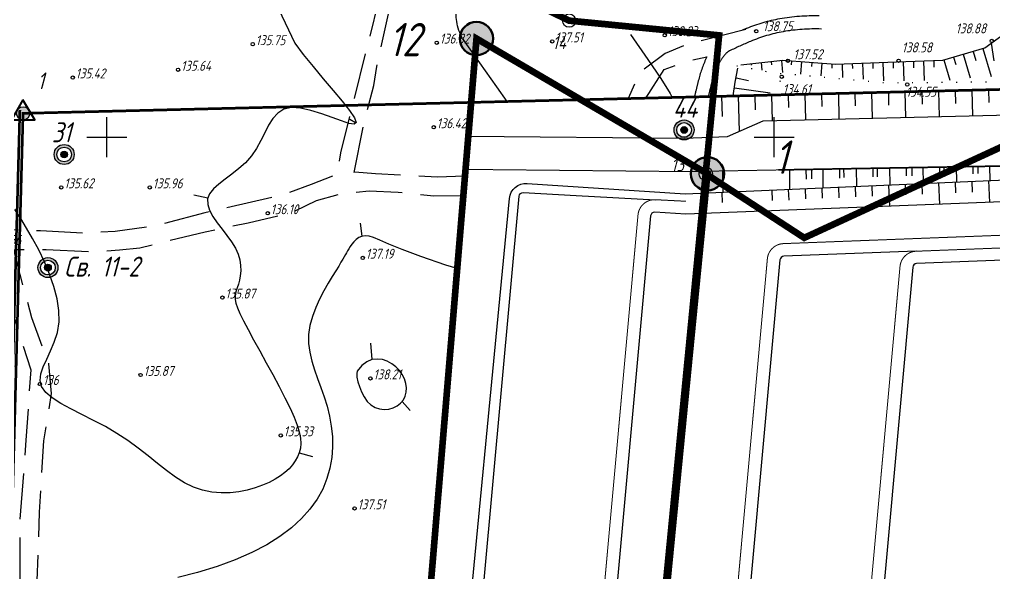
# Model space of a CAD drawing. Header units: millimetres. Extents: x 0 to 841, y 0 to 594.
# Drawn here: x 123.3 to 229.3, y 359.8 to 420.1 of the extents above; entities that cross this region are included whole.
import ezdxf
from ezdxf.lldxf.tags import DXFTag

# ---------------------------------------------------------------- set-up
doc = ezdxf.new("R2010")
doc.units = ezdxf.units.MM
for name, pattern in [('ADOT1', [1.6, 0.1, -1.5]), ('AHIDDEN4', [7, 5, -2]), ('AHIDDEN5', [9, 8, -1])]:
    doc.linetypes.add(name, pattern=pattern)
for name, color, linetype in [('01_Відвал_62.5', 7, 'Continuous'), ('01_Земельний_відвід', 7, 'Continuous'), ('01_Земельний_відвід_існуючий', 7, 'Continuous'), ('01_укоси', 7, 'Continuous'), ('02_Горизонт_128', 7, 'Continuous'), ('0_Лицензия', 6, 'Continuous'), ('0_Проектний_карьер', 7, 'Continuous'), ('CONT-MNR', 7, 'Continuous'), ('авт_дор', 7, 'Continuous'), ('Карьер', 7, 'Continuous'), ('кресты', 7, 'Continuous'), ('ПИКЕТЫ', 7, 'Continuous'), ('Скважины', 7, 'Continuous'), ('Скважины_2011', 7, 'Continuous'), ('СІТУАЦІЯ', 7, 'Continuous')]:
    doc.layers.add(name, color=color, linetype=linetype)
doc.styles.add('Такие дела', font='GOST_A.TTF', dxfattribs={"oblique": 15})
tags = doc.linetypes.add('New Line1', pattern=[1.5, 1, -0.5]).pattern_tags.tags
tags[6:7] = [DXFTag(74, 4), DXFTag(75, 0), DXFTag(340, '0'), DXFTag(46, 1.0), DXFTag(50, 0.0), DXFTag(44, 0.0), DXFTag(45, 0.0)]
tags[4:5] = [DXFTag(74, 4), DXFTag(75, 0), DXFTag(340, '0'), DXFTag(46, 1.0), DXFTag(50, 0.0), DXFTag(44, 0.0), DXFTag(45, 0.0)]

# ---------------------------------------------------------------- blocks, each defined once
blk = doc.blocks.new('Свкажины')
at = {"layer": 'Скважины', "linetype": 'Continuous'}
h = blk.add_hatch(color=7, dxfattribs=at)
h.paths.add_polyline_path([(-3, 0, 1), (3, 0, 1)])
h.paths.add_polyline_path([(2.2, 0, -1), (-2.2, 0, -1)], flags=16)
at = {"layer": 'Скважины', "linetype": 'Continuous', "lineweight": 50}
h = blk.add_hatch(color=7, dxfattribs=at)
edge = h.paths.add_edge_path()
edge.add_arc((0, 0), 1, 0, 360)
at = {"layer": 'Скважины', "color": 0, "linetype": 'Continuous'}
blk.add_circle((0, 0), 3, dxfattribs=at)
at = {"layer": 'Скважины', "color": 7, "linetype": 'Continuous'}
for radius in [2.2, 1]:
    blk.add_circle((0, 0), radius, dxfattribs=at)
blk = doc.blocks.new('Licenzia')
at = {"linetype": 'New Line1', "lineweight": 25}
h = blk.add_hatch(color=6, dxfattribs=at)
h.dxf.hatch_style = 1
h.set_gradient(color1=(255, 0, 255), color2=(255, 0, 255), centered=1, tint=1, name='INVCYLINDER')
edge = h.paths.add_edge_path()
edge.add_arc((0, 0), 2, 0, 360)
at = {"color": 6, "linetype": 'Continuous', "lineweight": 40, "flags": 128}
blk.add_lwpolyline([(-0.08, 4.01), (-3.48, -1.99), (3.45, -1.99)], close=True, dxfattribs=at)
at = {"color": 10, "linetype": 'Continuous', "lineweight": 25}
blk.add_circle((0, 0), 2, dxfattribs=at)
blk = doc.blocks.new('01_Земельний')
at = {"layer": '01_Земельний_відвід', "linetype": 'Continuous', "lineweight": 50}
h = blk.add_hatch(color=2, dxfattribs=at)
h.dxf.hatch_style = 1
edge = h.paths.add_edge_path()
edge.add_arc((0, 0), 5, 0, 360)
at = {"layer": '01_Земельний_відвід', "color": 7, "linetype": 'Continuous', "lineweight": 50}
blk.add_circle((0, 0), 5, dxfattribs=at)

msp = doc.modelspace()

# ---------------------------------------------------------------- hatches: boundary and pattern name
at = {"layer": 'Скважины', "linetype": 'Continuous'}
h = msp.add_hatch(color=7, dxfattribs=at)
h.paths.add_polyline_path([(196.66, 408.12, 1), (194.48, 408.12, 1)])
h.paths.add_polyline_path([(196.37, 408.12, 1), (194.77, 408.12, 1)], flags=16)
for points in [[(195.93, 408.12, 1), (195.21, 408.12, 1)], [(128.51, 405.45, 1), (127.78, 405.45, 1)]]:
    msp.add_hatch(color=7, dxfattribs=at).paths.add_polyline_path(points)
h = msp.add_hatch(color=7, dxfattribs=at)
h.paths.add_polyline_path([(129.23, 405.45, 1), (127.05, 405.45, 1)])
h.paths.add_polyline_path([(128.94, 405.45, 1), (127.35, 405.45, 1)], flags=16)

# ---------------------------------------------------------------- linework, layer by layer
at = {"color": 6, "linetype": 'Continuous', "lineweight": 60, "flags": 128}
msp.add_lwpolyline([(645.87, 345.86, 0.29, 0.29, 0), (510.84, 265.14, 0.29, 0.29, 0), (493.97, 226.42, 0.29, 0.29, 0), (455.79, 175.4, 0.29, 0.29, 0), (461.04, 59.05, 0.29, 0.29, 0), (282.33, 115.04, 0.29, 0.29, 0), (102.4, 133.6, 0.29, 0.29, 0), (121.77, 353.6, 0.29, 0.29, 0), (123.32, 410.28, 0, 0, 0), (236.52, 413.05, 0.29, 0.29, 0), (361.92, 455.1, 0.29, 0.29, 0), (432.04, 462.93, 0.29, 0.29, 0), (574.55, 459.99, 0.29, 0.29, 0), (617.74, 481.75, 0.29, 0.29, 0), (645.88, 481.61, 0.29, 0.29, 0)], format="xyseb", dxfattribs=at)
at = {"color": 1, "linetype": 'Continuous', "lineweight": 211, "const_width": 0.29, "flags": 128}
msp.add_lwpolyline([(123.67, 409.93), (236.58, 412.69), (361.99, 454.74), (432.05, 462.57), (573.75, 459.65), (632.5, 337.89), (510.56, 265.4), (493.65, 226.61), (455.42, 175.51), (460.66, 59.55), (282.4, 115.39), (102.79, 133.93), (122.13, 353.58)], close=True, dxfattribs=at)
at = {"color": 7, "linetype": 'Continuous', "lineweight": -3, "const_width": 0.181, "flags": 128}
msp.add_lwpolyline([(347.52, 153.38), (287.28, 117.3, -0.161989), (280.09, 115.71), (148.82, 129.25), (161.86, 285.05), (172.41, 411.12)], format="xyb", dxfattribs=at)
at = {"layer": '01_Відвал_62.5', "color": 7, "linetype": 'Continuous', "lineweight": -3, "flags": 128}
for points in [[(317.45, 413.28), (290.6, 405.63), (279.16, 402.97), (255.17, 395.9), (239.75, 394.31), (220.86, 393.58, 0.376985), (220.44, 393.18), (199.45, 161.58, 0.421449), (199.85, 161.11), (262.38, 156.99, 0.191778), (263.66, 157.41), (278.25, 169.5), (331.42, 204.26)], [(251.97, 405.34), (238.55, 400.62), (195.76, 398.97), (192.39, 399.16, 0.403513), (191.93, 398.76), (168.91, 144.81, 0.401552), (169.29, 144.34), (190.23, 141.52), (278.66, 135.69, 0.162628), (279.77, 135.98), (351.43, 182.84)], [(220.8, 394.92), (206.42, 394.37, 0.376985), (206, 393.98), (184.16, 152.94, 0.401552), (184.53, 152.47), (191.23, 151.56), (265.64, 146.66, 0.186944), (266.89, 147.06), (287.45, 163.46), (339.87, 199.37)]]:
    msp.add_lwpolyline(points, format="xyb", dxfattribs=at)
at = {"layer": '01_Земельний_відвід', "color": 2, "linetype": 'Continuous', "lineweight": 50, "const_width": 0.726, "flags": 128}
msp.add_lwpolyline([(198.11, 403.35), (174.86, 165.75), (213.22, 160.81), (219.6, 157.19), (291.2, 152.05), (337.75, 146.47), (339.85, 141.8), (342.09, 142.79), (348.44, 142.32), (283.26, 115.15), (148.79, 128.82), (172.99, 418.07)], close=True, dxfattribs=at)
at = {"layer": '01_Земельний_відвід_існуючий', "color": 2, "linetype": 'Continuous', "lineweight": 50, "const_width": 0.726}
for points in [[(500.93, 470.68), (391.26, 474.09), (271.26, 425.27), (208.64, 396.38), (197.92, 403.36), (199.38, 418.42), (183.07, 420.02), (167.68, 427.55), (147.54, 438.02), (138.59, 442.85), (128.46, 447.91), (122.61, 451.28), (124.14, 481.06), (143.65, 498.28), (167.44, 502.89), (182.51, 504.95), (210.67, 507.07), (220.41, 500.65), (311.6, 500.06), (333.91, 497.04), (368.92, 505.38), (400.35, 521.5), (424.37, 522.95), (452.72, 505.27)], [(500.93, 470.68), (528.01, 466.55), (542.57, 170.38), (533.61, 170.16), (508.97, 174.8), (479.46, 175.86), (446.23, 182.98), (434.79, 183.73), (339.85, 141.8), (337.75, 146.47), (291.2, 152.05), (219.6, 157.19), (213.22, 160.81), (174.86, 165.75), (197.92, 403.36), (208.64, 396.38), (271.26, 425.27), (391.26, 474.09)]]:
    msp.add_lwpolyline(points, close=True, dxfattribs=at)
at = {"layer": '01_Земельний_відвід_існуючий', "color": 7, "linetype": 'Continuous', "lineweight": -3}
for centre in [(183.07, 420.02), (197.92, 403.36)]:
    msp.add_circle(centre, 0.726, dxfattribs=at)
at = {"layer": '01_укоси', "color": 7, "linetype": 'Continuous'}
for p, q in [((199.64, 411.79), (199.7, 409.58)), ((203.27, 411.87), (203.31, 410.31)), ((206.9, 411.96), (206.94, 410.57)), ((210.53, 412.05), (210.57, 410.66)), ((214.16, 412.14), (214.19, 410.74)), ((217.79, 412.23), (217.82, 410.83)), ((221.42, 412.32), (221.45, 410.92)), ((225.05, 412.41), (225.08, 411.01)), ((228.68, 412.5), (228.71, 411.1)), ((223.35, 404.08), (223.36, 403.23)), ((223.84, 404.07), (223.86, 403.22)), ((226.98, 404.14), (226.99, 403.34)), ((227.53, 404.17), (227.54, 403.37)), ((197.94, 403.63), (197.96, 402.45)), ((208.83, 403.82), (208.85, 402.78)), ((209.42, 403.89), (209.44, 402.8)), ((212.46, 403.89), (212.48, 402.89)), ((212.92, 403.95), (212.94, 402.96)), ((216.09, 403.95), (216.11, 403.01)), ((216.56, 403.96), (216.58, 403.01)), ((219.72, 404.01), (219.74, 403.12)), ((220.34, 404.02), (220.35, 403.12)), ((214.17, 401.97), (214.22, 400.83)), ((215.98, 402.05), (216.03, 400.9)), ((219.61, 402.21), (219.66, 401.05)), ((221.42, 402.3), (221.47, 401.13)), ((225.05, 402.46), (225.1, 401.28)), ((226.86, 402.54), (226.91, 401.35)), ((197.85, 401.25), (197.9, 400.16)), ((199.66, 401.33), (199.71, 400.23)), ((205.1, 401.57), (205.15, 400.46)), ((208.73, 401.73), (208.78, 400.61)), ((210.54, 401.81), (210.59, 400.68))]:
    msp.add_line(p, q, dxfattribs=at)
at = {"layer": '01_укоси', "color": 7, "linetype": 'Continuous', "lineweight": 25}
for p, q in [((201.46, 411.83), (201.55, 407.95)), ((205.09, 411.92), (205.16, 409.13)), ((208.72, 412.01), (208.79, 409.21)), ((212.35, 412.1), (212.41, 409.3)), ((215.97, 412.19), (216.04, 409.39)), ((219.6, 412.27), (219.67, 409.48)), ((223.23, 412.36), (223.3, 409.57)), ((226.86, 412.45), (226.93, 409.66)), ((225.16, 404.11), (225.19, 402.46)), ((228.79, 404.17), (228.82, 402.62)), ((199.76, 403.66), (199.8, 401.34)), ((207.02, 403.79), (207.05, 401.66)), ((210.65, 403.85), (210.68, 401.82)), ((214.28, 403.92), (214.31, 401.98)), ((217.91, 403.98), (217.94, 402.14)), ((221.53, 404.05), (221.57, 402.3)), ((217.79, 402.13), (217.9, 399.82)), ((223.23, 402.38), (223.34, 400.03)), ((228.67, 402.62), (228.78, 400.24)), ((206.91, 401.65), (206.97, 400.49)), ((212.35, 401.89), (212.41, 400.73))]:
    msp.add_line(p, q, dxfattribs=at)
at = {"layer": '02_Горизонт_128', "color": 7, "linetype": 'Continuous'}
for p, q in [((201.22, 413.79), (202.59, 413.52)), ((201.05, 412.7), (204.93, 412.16))]:
    msp.add_line(p, q, dxfattribs=at)
at = {"layer": '02_Горизонт_128', "color": 7, "linetype": 'Continuous', "flags": 128}
msp.add_lwpolyline([(200.92, 411.82), (201.13, 413.31), (201.43, 414.86)], dxfattribs=at)
at = {"layer": '02_Горизонт_128', "color": 7, "linetype": 'ADOT1', "flags": 128}
msp.add_lwpolyline([(206.01, 413.47), (205.36, 411.93)], dxfattribs=at)
at = {"layer": '0_Проектний_карьер', "color": 7, "linetype": 'Continuous', "lineweight": 80, "const_width": 0.181, "flags": 128}
msp.add_lwpolyline([(198.86, 411.77), (236.58, 412.69), (265.77, 421.11)], dxfattribs=at)
at = {"layer": '0_Проектний_карьер', "color": 6, "linetype": 'Continuous', "lineweight": -3, "flags": 128}
msp.add_lwpolyline([(172.1, 407.46), (195.63, 407.22), (200.31, 407.4), (204.17, 409.1), (237.01, 409.9), (241.72, 409.22), (267.09, 416.54), (277.53, 417.52)], dxfattribs=at)
at = {"layer": '0_Проектний_карьер', "color": 7, "linetype": 'Continuous', "lineweight": 25, "flags": 128}
msp.add_lwpolyline([(198.36, 407.33), (200.31, 407.4), (204.17, 409.1), (237.01, 409.9), (241.72, 409.22), (267.09, 416.54), (277.53, 417.52)], dxfattribs=at)
at = {"layer": '0_Проектний_карьер', "color": 7, "linetype": 'Continuous', "lineweight": -3, "flags": 128}
for points, format in [([(171.8, 403.83, 0.109, 0.109, 0), (195.68, 403.59, 0.109, 0.109, 0), (237.87, 404.33, 0.109, 0.109, 0), (259.97, 410.71, 0.109, 0.109, 0), (274.99, 414.95, 0, 0, 0)], "xyseb"), ([(339.87, 199.37, 0.109, 0.109, 0), (288.26, 162.34, 0.109, 0.109, 0), (267.75, 145.98, 0.109, 0.109, -0.186944), (265.55, 145.29, 0.109, 0.109, 0), (191.1, 150.19, 0.109, 0.109, 0), (184.35, 151.1, 0.109, 0.109, -0.401552), (182.78, 153.06, 0.109, 0.109, 0), (204.63, 394.1, 0.109, 0.109, -0.376985), (206.37, 395.75, 0.109, 0.109, 0), (239.23, 397.01, 0.109, 0.109, 0), (254.4, 398.51, 0.109, 0.109, 0), (278.46, 405.6, 0.109, 0.109, 0), (289.98, 408.28, 0.109, 0.109, 0)], "xyseb"), ([(357.64, 176.65), (295.98, 133.66), (282.14, 125.66, -0.148608), (281.11, 125.42), (189.22, 131.47), (154.04, 136.21, -0.401454), (153.67, 136.68), (167.12, 285.59), (177.62, 400.91, -0.403387), (178.08, 401.31), (183.84, 401), (192.46, 400.53)], "xyb")]:
    msp.add_lwpolyline(points, format=format, dxfattribs=at)
at = {"layer": '0_Проектний_карьер', "color": 7, "linetype": 'Continuous', "lineweight": -3, "const_width": 0.181, "flags": 128}
msp.add_lwpolyline([(205.82, 403.77), (237.87, 404.33), (259.97, 410.71), (274.99, 414.95)], dxfattribs=at)
at = {"layer": '0_Проектний_карьер', "color": 3, "linetype": 'Continuous', "lineweight": -3, "flags": 128}
msp.add_lwpolyline([(351.15, 160.25), (284.25, 121.92, -0.145003), (280.88, 121.12), (188.74, 126.26), (151.6, 131.58), (165.5, 285.44), (176.57, 400.66, -0.40559), (178.5, 402.3), (195.69, 401.16), (238.06, 403.03), (254.89, 409.24)], format="xyb", dxfattribs=at)
at = {"layer": '0_Проектний_карьер', "color": 7, "linetype": 'Continuous', "lineweight": -3, "const_width": 0.109, "flags": 128}
for points in [[(351.27, 182.73), (306.92, 151.45), (280.47, 134.8, -0.158175), (278.56, 134.32), (190.09, 140.14), (169.1, 142.97, -0.401552), (167.54, 144.93), (190.56, 398.88, -0.403513), (192.46, 400.53), (195.77, 400.36)], [(331.42, 204.26), (279.07, 168.39), (264.53, 156.34, -0.191647), (262.28, 155.62), (199.76, 159.73, -0.421449), (198.07, 161.71), (219.06, 393.27, -0.376985), (220.8, 394.92), (230.13, 395.28)]]:
    msp.add_lwpolyline(points, format="xyb", dxfattribs=at)
at = {"layer": 'CONT-MNR', "color": 30, "linetype": 'Continuous', "flags": 128}
for points, elevation in [([(76.38, 408.98), (77.1, 413.6), (75.46, 416.57), (73.84, 418.67), (73.48, 421.01), (74.64, 423.55), (77.72, 425.7), (82.57, 427.69), (89.15, 429.29), (95.11, 428.9), (101, 428.39), (113.77, 431.84), (119.22, 432.33), (125.71, 430.79), (133.5, 431.35), (139.81, 431.8), (145.11, 429.31), (150.08, 424.24), (153.22, 417.58)], 49.01), ([(159.82, 408.89), (159.2, 409.26)], 49.37), ([(143.78, 400.71), (142.23, 401.04)], 49.37), ([(160.55, 396.55), (160.37, 397.98)], 49.73), ([(161.66, 383.12), (161.5, 384.9)], 50.09), ([(164.9, 378.57), (165.77, 377.57)], 50.09), ([(153.71, 372.99), (155.14, 372.58)], 49.37)]:
    msp.add_lwpolyline(points, dxfattribs=dict(at, elevation=elevation))
msp.add_lwpolyline([(171.47, 418.05, -0.078865), (170.84, 419.93, -0.092322), (170.86, 421.63, -0.071917), (171.83, 424.33, -0.184059), (172.69, 425.09, -0.022302), (173.58, 425.38, -0.004763), (177.8, 426.49, -0.010349), (181.66, 427.39, -0.009265), (186.01, 428.22)], format="xyb", dxfattribs=at)
at = {"layer": 'CONT-MNR', "color": 30, "linetype": 'Continuous'}
for points in [[(171.47, 418.05), (175.15, 412.82), (176.28, 411.21)], [(189.73, 418.52), (191.63, 415.8), (193.05, 413.71), (194.05, 412.09), (194.26, 411.65)]]:
    msp.add_lwpolyline(points, dxfattribs=at)
at = {"layer": 'CONT-MNR', "color": 30, "linetype": 'Continuous', "flags": 128}
for points in [[(153.22, 417.58), (154.15, 416.34), (155.21, 415.02), (156.32, 413.7), (157.4, 412.42), (158.38, 411.25), (159.18, 410.25), (159.71, 409.46), (159.89, 408.95), (159.68, 408.77), (159.12, 408.84), (158.29, 409.1), (157.28, 409.47), (156.15, 409.88), (154.98, 410.25), (153.86, 410.5), (152.86, 410.56), (152.04, 410.37), (151.38, 409.95), (150.84, 409.36), (150.38, 408.63), (149.96, 407.82), (149.53, 406.96), (149.07, 406.1), (148.52, 405.29), (147.87, 404.56), (147.14, 403.91), (146.38, 403.31), (145.64, 402.76), (144.95, 402.22), (144.38, 401.7), (143.96, 401.17), (143.74, 400.61), (143.75, 400.01), (143.96, 399.38), (144.32, 398.71), (144.78, 398.03), (145.31, 397.34), (145.84, 396.65), (146.34, 395.95), (146.76, 395.27), (147.05, 394.61), (147.24, 393.97), (147.33, 393.36), (147.34, 392.79), (147.29, 392.26), (147.2, 391.77), (147.09, 391.33), (146.97, 390.94), (146.86, 390.61), (146.77, 390.31), (146.73, 390.01), (146.74, 389.67), (146.82, 389.27), (146.99, 388.77), (147.25, 388.15), (147.63, 387.36), (148.14, 386.4), (148.74, 385.29), (149.41, 384.07), (150.12, 382.79), (150.84, 381.49), (151.53, 380.2), (152.16, 378.98), (152.71, 377.85), (153.15, 376.86), (153.48, 376), (153.7, 375.25), (153.83, 374.58), (153.87, 374), (153.83, 373.48), (153.71, 372.99), (153.53, 372.54), (153.28, 372.1), (152.97, 371.67), (152.6, 371.25), (152.16, 370.85), (151.66, 370.47), (151.08, 370.1), (150.43, 369.76), (149.71, 369.45), (148.91, 369.16), (148.05, 368.92), (147.14, 368.74), (146.18, 368.63), (145.2, 368.61), (144.2, 368.69), (143.2, 368.9), (142.2, 369.24), (141.22, 369.72), (140.25, 370.33), (139.27, 371.04), (138.28, 371.82), (137.26, 372.64), (136.19, 373.48), (135.07, 374.31), (133.88, 375.1), (132.62, 375.83), (131.33, 376.5), (130.06, 377.14), (128.86, 377.75), (127.77, 378.35), (126.84, 378.95), (126.13, 379.56), (125.68, 380.19), (125.52, 380.86), (125.6, 381.58), (125.86, 382.35), (126.24, 383.18), (126.66, 384.08), (127.07, 385.04), (127.4, 386.09), (127.58, 387.23), (127.57, 388.46), (127.37, 389.75), (127.02, 391.09), (126.56, 392.44), (125.99, 393.77), (125.37, 395.07), (124.71, 396.31), (124.05, 397.45), (123.41, 398.49), (122.77, 399.45)], [(160.01, 381.86), (159.97, 381.6), (159.99, 381.2), (160.09, 380.72), (160.25, 380.18), (160.47, 379.62), (160.76, 379.07), (161.11, 378.58), (161.51, 378.19), (161.96, 377.91), (162.45, 377.75), (162.95, 377.69), (163.45, 377.74), (163.93, 377.88), (164.36, 378.09), (164.74, 378.38), (165.04, 378.74), (165.24, 379.14), (165.35, 379.58), (165.37, 380.05), (165.3, 380.54), (165.15, 381.02), (164.92, 381.49), (164.61, 381.93), (164.23, 382.34), (163.79, 382.68), (163.29, 382.96), (162.75, 383.13), (162.19, 383.19), (161.62, 383.12), (161.05, 382.89), (160.51, 382.47), (160.01, 381.86)]]:
    msp.add_lwpolyline(points, dxfattribs=at)
at = {"layer": 'CONT-MNR', "color": 30, "linetype": 'Continuous', "elevation": 49.73}
msp.add_lwpolyline([(170.89, 393.04), (169.67, 393.42), (166.93, 394.35), (164.91, 395.1), (163.47, 395.68), (162.47, 396.11), (161.79, 396.4), (161.3, 396.56), (160.88, 396.6), (160.5, 396.54), (160.18, 396.4), (159.89, 396.2), (159.64, 395.96), (159.43, 395.7), (159.25, 395.43), (159.1, 395.18), (158.97, 394.96), (158.85, 394.76), (158.74, 394.56), (158.61, 394.33), (158.45, 394.06), (158.25, 393.73), (158, 393.31), (157.68, 392.8), (157.29, 392.17), (156.85, 391.43), (156.38, 390.61), (155.93, 389.72), (155.5, 388.79), (155.14, 387.81), (154.88, 386.83), (154.73, 385.84), (154.73, 384.88), (154.85, 383.92), (155.07, 382.97), (155.37, 382.02), (155.7, 381.06), (156.06, 380.09), (156.41, 379.08), (156.73, 378.05), (157, 376.98), (157.19, 375.88), (157.31, 374.75), (157.33, 373.61), (157.24, 372.46), (157.05, 371.31), (156.72, 370.17), (156.26, 369.04), (155.65, 367.94), (154.88, 366.86), (153.95, 365.83), (152.86, 364.83), (151.6, 363.87), (150.17, 362.97), (148.55, 362.12), (146.75, 361.34), (144.77, 360.62), (142.66, 359.97), (140.49, 359.39)], dxfattribs=at)
at = {"layer": 'авт_дор', "color": 7, "linetype": 'AHIDDEN5'}
for points in [[(201.92, 418.98, -0.002266), (202.35, 419.16, -0.055085), (205.98, 420.21, -0.048493), (210.25, 420.54)], [(198.2, 411.75, -0.000054), (198.27, 412.05, -0.003331), (198.53, 413.12, -0.051735), (199.34, 415.32, -0.083883), (200.19, 416.5, -0.081997), (200.51, 416.73, -0.012929), (202.8, 417.76, -0.057242), (206.36, 418.82, -0.051269), (210.5, 419.11)], [(196.69, 411.71, -0.000121), (196.85, 412.38, -0.002945), (197.16, 413.62, -0.050398), (198.05, 416.08)]]:
    msp.add_lwpolyline(points, format="xyb", dxfattribs=at)
at = {"layer": 'Карьер', "color": 7, "linetype": 'Continuous'}
for p, q in [((228.07, 416.99), (228.96, 413.93)), ((228.99, 417.58), (229.26, 415.63)), ((223.82, 415.75), (224.47, 413.54)), ((224.88, 416.06), (225.12, 415.23)), ((225.94, 416.37), (226.69, 413.81)), ((227.01, 416.68), (227.3, 415.68)), ((202.85, 415.34), (202.87, 415.17)), ((203.95, 415.46), (204.03, 414.64)), ((205.05, 415.58), (205.09, 415.2)), ((206.15, 415.69), (206.29, 414.37)), ((207.25, 415.64), (207.22, 415.2)), ((208.35, 415.56), (208.25, 414.21)), ((209.46, 415.48), (209.42, 415.02)), ((210.56, 415.39), (210.46, 414.03)), ((211.66, 415.31), (211.63, 414.85)), ((212.77, 415.31), (212.82, 413.82)), ((213.87, 415.35), (213.89, 414.81)), ((214.98, 415.39), (215.04, 413.65)), ((216.09, 415.43), (216.11, 414.81)), ((217.19, 415.47), (217.26, 413.47)), ((218.3, 415.52), (218.32, 414.83)), ((219.4, 415.56), (219.48, 413.47)), ((220.51, 415.6), (220.53, 414.89)), ((221.61, 415.64), (221.69, 413.5)), ((222.72, 415.68), (222.75, 414.96))]:
    msp.add_line(p, q, dxfattribs=at)
at = {"layer": 'Карьер', "color": 7, "linetype": 'Continuous', "flags": 128}
msp.add_lwpolyline([(201.75, 415.22), (206.31, 415.71), (212.03, 415.29), (218.66, 415.53), (223.7, 415.71), (228.27, 417.05), (231.18, 419.17), (233.5, 420.39), (235.99, 419.66), (236.78, 416.93), (236.6, 414.07), (235.44, 411.34)], dxfattribs=at)
at = {"layer": 'Карьер', "color": 7, "linetype": 'ADOT1', "flags": 128}
msp.add_lwpolyline([(235.24, 411.13), (233.56, 413.04), (232.16, 414.01), (228.57, 413.34), (217.62, 413.22), (210.32, 413.89), (205.27, 414.31), (200.9, 415.16)], dxfattribs=at)
at = {"layer": 'Карьер', "color": 7, "linetype": 'Continuous'}
for centre in [(203.42, 418.87), (229.04, 417.82), (206.86, 415.65), (218.9, 415.65), (206.2, 413.91), (219.84, 413.07)]:
    msp.add_circle(centre, 0.181, dxfattribs=at)
at = {"layer": 'кресты', "color": 3, "linetype": 'Continuous'}
for p, q in [((132.77, 405.16), (132.77, 409.52)), ((132.77, 405.16), (132.77, 409.52)), ((205.37, 405.16), (205.37, 409.52)), ((205.37, 405.16), (205.37, 409.52)), ((130.59, 407.34), (134.95, 407.34)), ((130.59, 407.34), (134.95, 407.34)), ((203.19, 407.34), (207.55, 407.34)), ((203.19, 407.34), (207.55, 407.34))]:
    msp.add_line(p, q, dxfattribs=at)
at = {"layer": 'ПИКЕТЫ', "color": 7, "linetype": 'Continuous'}
for centre in [(181.23, 417.76), (193.46, 418.43), (148.65, 417.46), (168.67, 417.62), (140.53, 414.67), (129.07, 413.83), (168.34, 408.42), (127.83, 401.87), (137.45, 401.87), (150.29, 399.06), (160.62, 394.2), (145.35, 389.88), (136.46, 381.45), (161.46, 381.07), (125.51, 380.47), (151.69, 374.88), (159.73, 366.93)]:
    msp.add_circle(centre, 0.181, dxfattribs=at)
at = {"layer": 'Скважины', "color": 7, "linetype": 'Continuous'}
for centre, radius in [((195.57, 408.12), 1.09), ((195.57, 408.12), 0.799), ((195.57, 408.12), 0.363), ((128.14, 405.45), 1.09), ((128.14, 405.45), 0.799), ((128.14, 405.45), 0.363), ((128.15, 405.4), 0.181), ((128.3, 405.42), 0.181)]:
    msp.add_circle(centre, radius, dxfattribs=at)
at = {"layer": 'Скважины', "color": 7}
msp.add_circle((128.15, 405.4), 0.181, dxfattribs=at)
at = {"layer": 'СІТУАЦІЯ', "color": 7, "linetype": 'AHIDDEN4', "flags": 128}
for points in [[(163.65, 430.09), (163.63, 428.93), (162.3, 422.03), (159.4, 410.46), (158.21, 405.64), (157.8, 403.27), (155, 402.2), (151.71, 400.99), (143.44, 399.09), (138.26, 397.72), (133.68, 397.07), (130.35, 396.89), (125.57, 397.13), (121.29, 397.31), (118.97, 397.37), (117.36, 397.48), (116.17, 398.61), (115.81, 399.98), (116.7, 401.53), (118.79, 403.61), (120.51, 406.16), (121.05, 408.78), (120.63, 411.99), (119.98, 413.41), (116.81, 416.74), (114.27, 420.76), (111.73, 425.81), (110.37, 429.33), (110.14, 434.18), (110.73, 436.72), (111.31, 439.18), (111, 442.25), (109.84, 447.27), (108.06, 452.74), (106.26, 458.28), (106.31, 460.14), (107.63, 462.52), (110.6, 466.91), (113.64, 469.72), (118.13, 473.89), (120.03, 476.91), (124.99, 483.17), (128.74, 486.62)], [(159.7, 403.5), (160.71, 408.73), (161.84, 412.95), (162.14, 415.04), (163.81, 422.5), (165.34, 429.35)], [(202.27, 419.07), (195.97, 417.45), (193.52, 416.44), (190.7, 414.34), (189.5, 411.54)], [(191.4, 411.58), (193.4, 414.7), (196.03, 415.66), (198.04, 416.09)], [(171.73, 403.08), (168.72, 403), (162, 403.36), (159.72, 403.54)], [(126.54, 322.16), (125.34, 324.26), (125.04, 330.79), (125.22, 345.03), (125.22, 359.09), (125.46, 366.52), (125.94, 374.29), (126.78, 379.44), (126.48, 382.68), (124.62, 387.66), (122.76, 394.64), (122.76, 395.12), (126.18, 395.12), (131.22, 394.88), (134.15, 395.06), (136.37, 395.3), (143.48, 397.05), (148.16, 398.01), (152.9, 399.15), (155.6, 400.46), (158.48, 401.24), (161.3, 401.48), (164.48, 401.36), (168.35, 400.94), (171.56, 401)], [(123.31, 323.01), (119.24, 322.52), (113.44, 322.72), (108.32, 322.52), (103, 323.3), (102.03, 323.59), (102.9, 332.86), (104.45, 350.54), (106.77, 375.25), (107.54, 383.95), (108.05, 390.19), (111.05, 391.66), (113.86, 393.14), (115.91, 393.8), (118.39, 394.47), (120.1, 394.71), (122.44, 388.52), (124.5, 382.02), (123.98, 374.36), (123.31, 365.57), (123.36, 343.23), (123.3, 334.66), (123.36, 324.2), (123.24, 323)]]:
    msp.add_lwpolyline(points, dxfattribs=at)

# ---------------------------------------------------------------- block references
at = {"layer": '01_Земельний_відвід', "color": 5, "linetype": 'Continuous', "lineweight": 50, "xscale": 0.363, "yscale": 0.363, "zscale": 0.363}
for p in [(172.99, 418.07), (198.11, 403.35)]:
    msp.add_blockref('01_Земельний', p, dxfattribs=at)
at = {"layer": '0_Лицензия', "color": 6, "linetype": 'New Line1', "lineweight": 25, "xscale": 0.363, "yscale": 0.363, "zscale": 0.363}
msp.add_blockref('Licenzia', (123.68, 409.93), dxfattribs=at)
at = {"layer": 'Скважины_2011', "color": 7, "linetype": 'Continuous', "lineweight": 50, "xscale": 0.363, "yscale": 0.363, "zscale": 0.363}
msp.add_blockref('Свкажины', (126.38, 393.14), dxfattribs=at)

# ---------------------------------------------------------------- texts
at = {"layer": '01_Земельний_відвід', "linetype": 'Continuous', "lineweight": 50, "style": 'Такие дела', "oblique": 15}
for s, p in [('12', (163.41, 416.14)), ('1', (205.37, 403.35))]:
    msp.add_text(s, height=3.63, dxfattribs=at).set_placement(p)
at = {"layer": '01_Земельний_відвід_існуючий', "color": 7, "linetype": 'Continuous', "lineweight": -3, "char_height": 1.452, "attachment_point": 1, "style": 'Такие дела'}
for s, insert in [('14', (181.26, 418.37)), ('13', (194.15, 405.06))]:
    msp.add_mtext_dynamic_manual_height_columns(s, width=5.049, gutter_width=15, heights=[0], dxfattribs=dict(at, insert=insert))
at = {"layer": '0_Лицензия', "color": 6, "linetype": 'New Line1', "lineweight": 25, "insert": (125.23, 414.38), "char_height": 1.81, "attachment_point": 1, "style": 'Такие дела'}
msp.add_mtext_dynamic_manual_height_columns('1', width=7.2344, gutter_width=15, heights=[5.49], dxfattribs=at)
at = {"layer": 'Карьер', "color": 7, "linetype": 'Continuous', "style": 'Такие дела', "oblique": 15}
for s, p in [('138.75', (204.14, 418.87)), ('138.88', (225.12, 418.63)), ('137.52', (207.46, 415.82)), ('138.58', (219.26, 416.56)), ('134.61', (206.31, 412.02)), ('134.55', (219.72, 411.73))]:
    msp.add_text(s, height=1.089, dxfattribs=at).set_placement(p)
at = {"layer": 'ПИКЕТЫ', "color": 7, "linetype": 'Continuous', "style": 'Такие дела', "oblique": 15}
for s, p in [('138.23', (193.79, 418.33)), ('135.75', (148.98, 417.35)), ('136.82', (169, 417.52)), ('137.51', (181.55, 417.65)), ('135.42', (129.39, 413.73)), ('135.64', (140.86, 414.56)), ('136.42', (168.66, 408.31)), ('135.62', (128.15, 401.77)), ('135.96', (137.78, 401.76)), ('136.10', (150.61, 398.95)), ('136.36', (120.25, 395.6)), ('137.19', (160.95, 394.1)), ('135.87', (145.68, 389.77)), ('135.87', (136.79, 381.35)), ('138.21', (161.78, 380.97)), ('136', (125.84, 380.36)), ('135.33', (152.02, 374.78)), ('137.51', (160.06, 366.82))]:
    msp.add_text(s, height=1.089, dxfattribs=at).set_placement(p)
at = {"layer": 'Скважины', "color": 7, "style": 'Такие дела', "oblique": 15}
for s, p in [('44 ', (194.35, 409.46)), ('31 ', (126.79, 406.78))]:
    msp.add_text(s, height=2.178, dxfattribs=at).set_placement(p)
at = {"layer": 'Скважины_2011', "color": 7, "style": 'Такие дела', "oblique": 15}
msp.add_text(' Св. 11-2', height=2.178, dxfattribs=at).set_placement((127.02, 392.16))

doc.saveas('drawing.dxf')
